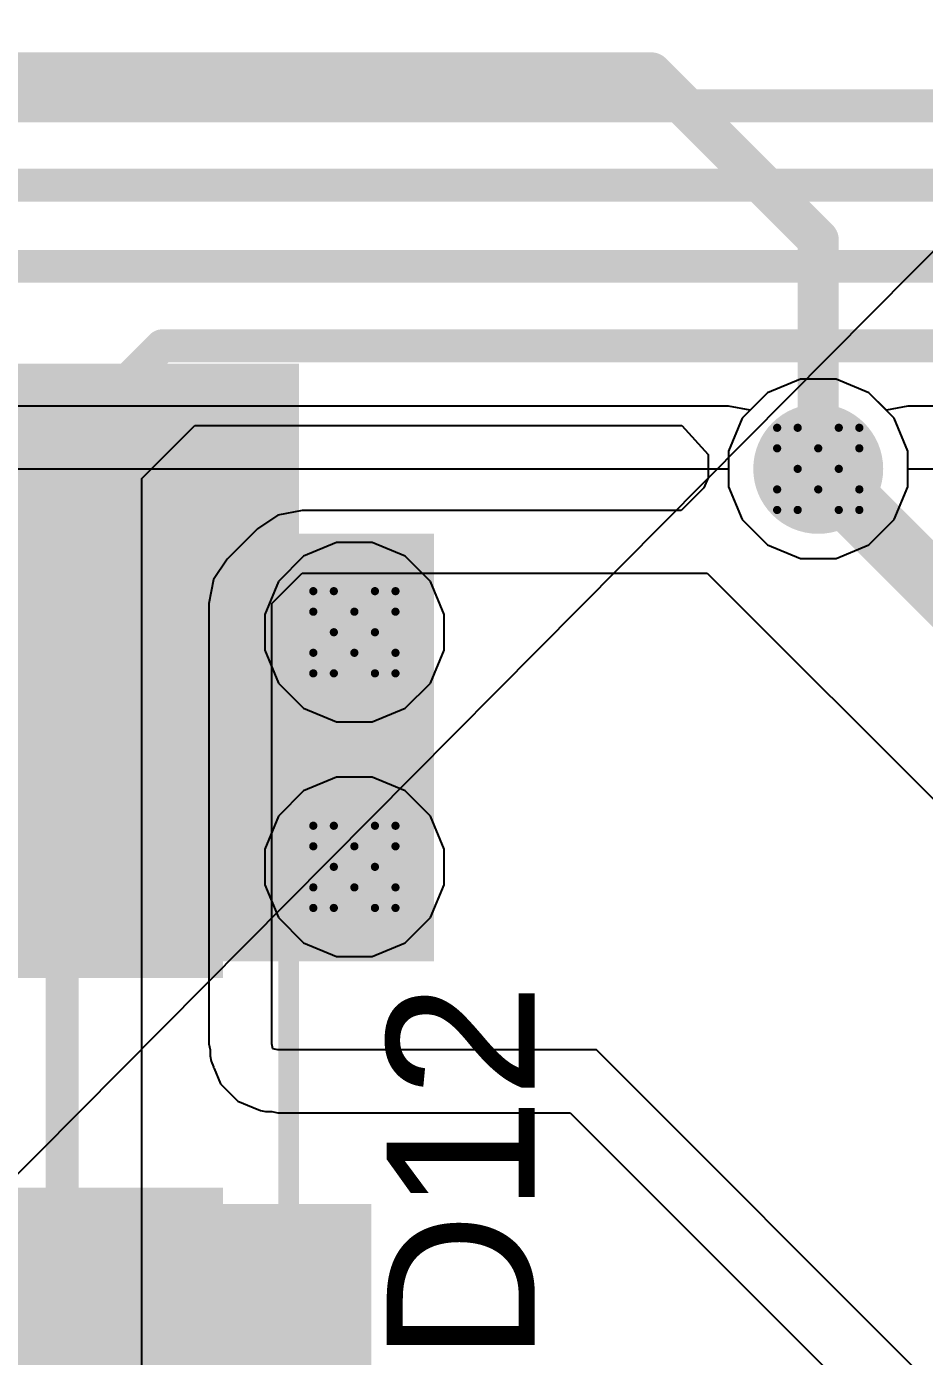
# Model space of a CAD drawing. Header units: inches. Extents: x 0 to 5379, y 0 to 5429.
# Drawn here: x 94.67 to 100.22, y 100.29 to 108.51 of the extents above; entities that cross this region are included whole.
import ezdxf

# ---------------------------------------------------------------- set-up
doc = ezdxf.new("R2010")
doc.units = ezdxf.units.IN
for name, color, linetype in [('Bottom Layer', 5, 'Continuous'), ('Bottom Solder', 6, 'Continuous'), ('Drill Drawing', 1, 'Continuous'), ('GND01', 16, 'Continuous'), ('GND02', 76, 'Continuous'), ('PWR', 156, 'Continuous'), ('SIG 01', 90, 'Continuous'), ('Top Layer', 1, 'Continuous'), ('Top Overlay', 2, 'Continuous'), ('Top Paste', 8, 'Continuous'), ('Top Solder', 216, 'Continuous'), ('Via Holes', 16, 'Continuous')]:
    doc.layers.add(name, color=color, linetype=linetype)
doc.styles.add('Arial', font='', dxfattribs={"height": 0.2})
doc.styles.get('Arial').set_extended_font_data('Arial')

# ---------------------------------------------------------------- blocks, each defined once
blk = doc.blocks.new('SMA_919')
at = {"layer": 'Top Layer'}
for points in [[(-3.25, 0.85), (-0.75, 0.85), (-0.75, -0.85), (-3.25, -0.85)], [(0.75, 0.85), (3.25, 0.85), (3.25, -0.85), (0.75, -0.85)]]:
    blk.add_hatch(color=1, dxfattribs=at).paths.add_polyline_path(points)
at = {"layer": 'Top Overlay'}
for points in [[(-4.445, -1.4216), (-3.278, -1.4216), (-3.278, 1.4219), (-4.445, 1.4219)], [(-3.3, 0.924), (-2.596, 0.924), (-2.596, 1.4218), (-3.3, 1.4218)], [(-3.3, -1.4219), (-2.596, -1.4219), (-2.596, -0.9241), (-3.3, -0.9241)]]:
    blk.add_hatch(color=2, dxfattribs=at).paths.add_polyline_path(points)
at = {"layer": 'Top Paste'}
for points in [[(-3.25, 0.85), (-0.75, 0.85), (-0.75, -0.85), (-3.25, -0.85)], [(0.75, 0.85), (3.25, 0.85), (3.25, -0.85), (0.75, -0.85)]]:
    blk.add_hatch(color=8, dxfattribs=at).paths.add_polyline_path(points)
at = {"layer": 'Top Solder'}
for points in [[(-3.3516, 0.9516), (-0.6484, 0.9516), (-0.6484, -0.9516), (-3.3516, -0.9516)], [(0.6484, 0.9516), (3.3516, 0.9516), (3.3516, -0.9516), (0.6484, -0.9516)]]:
    blk.add_hatch(color=216, dxfattribs=at).paths.add_polyline_path(points)
at = {"layer": 'Top Overlay'}
for points in [[(2.0612, 1.3577, 0.127, 0.127, 0), (-2.6581, 1.3577, 0.127, 0.127, 0)], [(2.0612, 1.0122, 0.127, 0.127, 0), (2.0612, 1.3577, 0.127, 0.127, 0)], [(2.0612, -1.3577, 0.127, 0.127, 0), (2.0612, -1.0122, 0.127, 0.127, 0)], [(2.0612, -1.3577, 0.127, 0.127, 0), (-2.6581, -1.3577, 0.127, 0.127, 0)]]:
    blk.add_lwpolyline(points, format="xyseb", dxfattribs=at)
for points in [[(-2.6899, 1.3577, 0.0635, 0.0635, 1), (-2.6264, 1.3577, 0.0635, 0.0635, 1)], [(2.0295, 1.3577, 0.0635, 0.0635, 1), (2.093, 1.3577, 0.0635, 0.0635, 1)], [(2.0295, 1.3577, 0.0635, 0.0635, 1), (2.093, 1.3577, 0.0635, 0.0635, 1)], [(2.0295, 1.0122, 0.0635, 0.0635, 1), (2.093, 1.0122, 0.0635, 0.0635, 1)], [(2.0295, -1.0122, 0.0635, 0.0635, 1), (2.093, -1.0122, 0.0635, 0.0635, 1)], [(-2.6899, -1.3577, 0.0635, 0.0635, 1), (-2.6264, -1.3577, 0.0635, 0.0635, 1)], [(2.0295, -1.3577, 0.0635, 0.0635, 1), (2.093, -1.3577, 0.0635, 0.0635, 1)], [(2.0295, -1.3577, 0.0635, 0.0635, 1), (2.093, -1.3577, 0.0635, 0.0635, 1)]]:
    blk.add_lwpolyline(points, format="xyseb", close=True, dxfattribs=at)

msp = doc.modelspace()

# ---------------------------------------------------------------- hatches: boundary and pattern name
at = {"layer": 'Bottom Layer'}
h = msp.add_hatch(color=5, dxfattribs=at)
edge = h.paths.add_edge_path()
edge.add_arc((99.568, 105.7757), 0.3, 0, 360)
h = msp.add_hatch(color=5, dxfattribs=at)
edge = h.paths.add_edge_path()
edge.add_arc((96.7008, 104.7657), 0.3, 0, 360)
h = msp.add_hatch(color=5, dxfattribs=at)
edge = h.paths.add_edge_path()
edge.add_arc((96.7008, 103.3156), 0.3, 0, 360)
at = {"layer": 'Bottom Solder'}
h = msp.add_hatch(color=6, dxfattribs=at)
edge = h.paths.add_edge_path()
edge.add_arc((99.568, 105.7757), 0.4016, 0, 360)
h = msp.add_hatch(color=6, dxfattribs=at)
edge = h.paths.add_edge_path()
edge.add_arc((96.7008, 104.7657), 0.4016, 0, 360)
h = msp.add_hatch(color=6, dxfattribs=at)
edge = h.paths.add_edge_path()
edge.add_arc((96.7008, 103.3156), 0.4016, 0, 360)
at = {"layer": 'GND01'}
h = msp.add_hatch(color=16, dxfattribs=at)
edge = h.paths.add_edge_path()
edge.add_arc((99.568, 105.7757), 0.3, 0, 360)
h = msp.add_hatch(color=16, dxfattribs=at)
edge = h.paths.add_edge_path()
edge.add_arc((96.7008, 104.7657), 0.3, 0, 360)
h = msp.add_hatch(color=16, dxfattribs=at)
edge = h.paths.add_edge_path()
edge.add_arc((96.7008, 103.3156), 0.3, 0, 360)
at = {"layer": 'GND02'}
h = msp.add_hatch(color=76, dxfattribs=at)
edge = h.paths.add_edge_path()
edge.add_arc((99.568, 105.7757), 0.3, 0, 360)
h = msp.add_hatch(color=76, dxfattribs=at)
edge = h.paths.add_edge_path()
edge.add_arc((96.7008, 104.7657), 0.3, 0, 360)
h = msp.add_hatch(color=76, dxfattribs=at)
edge = h.paths.add_edge_path()
edge.add_arc((96.7008, 103.3156), 0.3, 0, 360)
at = {"layer": 'PWR'}
h = msp.add_hatch(color=156, dxfattribs=at)
edge = h.paths.add_edge_path()
edge.add_arc((99.568, 105.7757), 0.3, 0, 360)
h = msp.add_hatch(color=156, dxfattribs=at)
edge = h.paths.add_edge_path()
edge.add_arc((96.7008, 104.7657), 0.3, 0, 360)
h = msp.add_hatch(color=156, dxfattribs=at)
edge = h.paths.add_edge_path()
edge.add_arc((96.7008, 103.3156), 0.3, 0, 360)
at = {"layer": 'SIG 01'}
h = msp.add_hatch(color=90, dxfattribs=at)
edge = h.paths.add_edge_path()
edge.add_arc((99.568, 105.7757), 0.3, 0, 360)
h = msp.add_hatch(color=90, dxfattribs=at)
edge = h.paths.add_edge_path()
edge.add_arc((96.7008, 104.7657), 0.3, 0, 360)
h = msp.add_hatch(color=90, dxfattribs=at)
edge = h.paths.add_edge_path()
edge.add_arc((96.7008, 103.3156), 0.3, 0, 360)
at = {"layer": 'Top Layer'}
h = msp.add_hatch(color=1, dxfattribs=at)
edge = h.paths.add_edge_path()
edge.add_arc((99.568, 105.7757), 0.3, 0, 360)
for points in [[(87.8331, 102.731), (97.1934, 102.731), (97.1934, 105.3757), (87.8331, 105.3757)], [(96.8057, 101.231), (94.0868, 101.231), (94.0868, 97.3775), (96.8057, 97.3775)]]:
    msp.add_hatch(color=1, dxfattribs=at).paths.add_polyline_path(points)
h = msp.add_hatch(color=1, dxfattribs=at)
edge = h.paths.add_edge_path()
edge.add_arc((96.7008, 104.7657), 0.3, 0, 360)
h = msp.add_hatch(color=1, dxfattribs=at)
edge = h.paths.add_edge_path()
edge.add_arc((96.7008, 103.3156), 0.3, 0, 360)
at = {"layer": 'Top Solder'}
h = msp.add_hatch(color=216, dxfattribs=at)
edge = h.paths.add_edge_path()
edge.add_arc((99.568, 105.7757), 0.4016, 0, 360)
h = msp.add_hatch(color=216, dxfattribs=at)
edge = h.paths.add_edge_path()
edge.add_arc((96.7008, 104.7657), 0.4016, 0, 360)
h = msp.add_hatch(color=216, dxfattribs=at)
edge = h.paths.add_edge_path()
edge.add_arc((96.7008, 103.3156), 0.4016, 0, 360)
at = {"layer": 'Via Holes'}
h = msp.add_hatch(color=7, dxfattribs=at)
edge = h.paths.add_edge_path()
edge.add_arc((99.568, 105.7757), 0.15, 0, 360)
h = msp.add_hatch(color=7, dxfattribs=at)
edge = h.paths.add_edge_path()
edge.add_arc((96.7008, 104.7657), 0.15, 0, 360)
h = msp.add_hatch(color=7, dxfattribs=at)
edge = h.paths.add_edge_path()
edge.add_arc((96.7008, 103.3156), 0.15, 0, 360)

# ---------------------------------------------------------------- linework, layer by layer
at = {"layer": 'Bottom Layer'}
for p, q in [((99.4578, 106.3297), (99.2542, 106.2453)), ((99.6782, 106.3297), (99.4578, 106.3297)), ((99.8818, 106.2453), (99.6782, 106.3297)), ((99.2542, 106.2453), (99.0983, 106.0895)), ((100.0377, 106.0895), (99.8818, 106.2453)), ((99.0983, 106.0895), (99.014, 105.8859)), ((100.122, 105.8859), (100.0377, 106.0895)), ((99.014, 105.8859), (99.014, 105.6655)), ((100.122, 105.6655), (100.122, 105.8859)), ((99.014, 105.6655), (99.0983, 105.4618)), ((100.0377, 105.4618), (100.122, 105.6655)), ((99.0983, 105.4618), (99.2542, 105.306)), ((99.8818, 105.306), (100.0377, 105.4618)), ((96.5906, 105.3197), (96.387, 105.2354)), ((96.811, 105.3197), (96.5906, 105.3197)), ((97.0146, 105.2354), (96.811, 105.3197)), ((99.2542, 105.306), (99.4578, 105.2217)), ((99.6782, 105.2217), (99.8818, 105.306)), ((96.387, 105.2354), (96.2312, 105.0795)), ((97.1705, 105.0795), (97.0146, 105.2354)), ((99.4578, 105.2217), (99.6782, 105.2217)), ((96.2312, 105.0795), (96.1468, 104.8759)), ((97.2548, 104.8759), (97.1705, 105.0795)), ((96.1468, 104.8759), (96.1468, 104.6555)), ((97.2548, 104.6555), (97.2548, 104.8759)), ((96.1468, 104.6555), (96.2312, 104.4519)), ((97.1705, 104.4519), (97.2548, 104.6555)), ((96.2312, 104.4519), (96.387, 104.2961)), ((97.0146, 104.2961), (97.1705, 104.4519)), ((96.387, 104.2961), (96.5906, 104.2117)), ((96.811, 104.2117), (97.0146, 104.2961)), ((96.5906, 104.2117), (96.811, 104.2117)), ((96.5906, 103.8696), (96.387, 103.7853)), ((96.811, 103.8696), (96.5906, 103.8696)), ((97.0146, 103.7853), (96.811, 103.8696)), ((96.387, 103.7853), (96.2312, 103.6294)), ((97.1705, 103.6294), (97.0146, 103.7853)), ((96.2312, 103.6294), (96.1468, 103.4258)), ((97.2548, 103.4258), (97.1705, 103.6294)), ((96.1468, 103.4258), (96.1468, 103.2054)), ((97.2548, 103.2054), (97.2548, 103.4258)), ((96.1468, 103.2054), (96.2312, 103.0018)), ((97.1705, 103.0018), (97.2548, 103.2054)), ((96.2312, 103.0018), (96.387, 102.846)), ((97.0146, 102.846), (97.1705, 103.0018)), ((96.387, 102.846), (96.5906, 102.7616)), ((96.811, 102.7616), (97.0146, 102.846)), ((96.5906, 102.7616), (96.811, 102.7616))]:
    msp.add_line(p, q, dxfattribs=at)
at = {"layer": 'Bottom Solder'}
msp.add_line((6.2448, 12.3193), (5379.2085, 5429.2085), dxfattribs=at)
at = {"layer": 'Drill Drawing'}
for points in [[(99.314, 105.9027, 0.0508, 0.0508, 0), (99.314, 106.0297, 0.0508, 0.0508, 0)], [(99.314, 106.0297, 0.0508, 0.0508, 0), (99.441, 106.0297, 0.0508, 0.0508, 0)], [(99.441, 106.0297, 0.0508, 0.0508, 0), (99.568, 105.9027, 0.0508, 0.0508, 0)], [(99.568, 105.9027, 0.0508, 0.0508, 0), (99.695, 106.0297, 0.0508, 0.0508, 0)], [(99.695, 106.0297, 0.0508, 0.0508, 0), (99.822, 106.0297, 0.0508, 0.0508, 0)], [(99.822, 105.9027, 0.0508, 0.0508, 0), (99.822, 106.0297, 0.0508, 0.0508, 0)], [(99.314, 105.9027, 0.0508, 0.0508, 0), (99.441, 105.7757, 0.0508, 0.0508, 0)], [(99.695, 105.7757, 0.0508, 0.0508, 0), (99.822, 105.9027, 0.0508, 0.0508, 0)], [(99.314, 105.6487, 0.0508, 0.0508, 0), (99.441, 105.7757, 0.0508, 0.0508, 0)], [(99.695, 105.7757, 0.0508, 0.0508, 0), (99.822, 105.6487, 0.0508, 0.0508, 0)], [(99.314, 105.5217, 0.0508, 0.0508, 0), (99.314, 105.6487, 0.0508, 0.0508, 0)], [(99.441, 105.5217, 0.0508, 0.0508, 0), (99.568, 105.6487, 0.0508, 0.0508, 0)], [(99.568, 105.6487, 0.0508, 0.0508, 0), (99.695, 105.5217, 0.0508, 0.0508, 0)], [(99.822, 105.5217, 0.0508, 0.0508, 0), (99.822, 105.6487, 0.0508, 0.0508, 0)], [(99.314, 105.5217, 0.0508, 0.0508, 0), (99.441, 105.5217, 0.0508, 0.0508, 0)], [(99.695, 105.5217, 0.0508, 0.0508, 0), (99.822, 105.5217, 0.0508, 0.0508, 0)], [(96.4468, 104.8927, 0.0508, 0.0508, 0), (96.4468, 105.0197, 0.0508, 0.0508, 0)], [(96.4468, 105.0197, 0.0508, 0.0508, 0), (96.5738, 105.0197, 0.0508, 0.0508, 0)], [(96.5738, 105.0197, 0.0508, 0.0508, 0), (96.7008, 104.8927, 0.0508, 0.0508, 0)], [(96.7008, 104.8927, 0.0508, 0.0508, 0), (96.8278, 105.0197, 0.0508, 0.0508, 0)], [(96.8278, 105.0197, 0.0508, 0.0508, 0), (96.9548, 105.0197, 0.0508, 0.0508, 0)], [(96.9548, 104.8927, 0.0508, 0.0508, 0), (96.9548, 105.0197, 0.0508, 0.0508, 0)], [(96.4468, 104.8927, 0.0508, 0.0508, 0), (96.5738, 104.7657, 0.0508, 0.0508, 0)], [(96.8278, 104.7657, 0.0508, 0.0508, 0), (96.9548, 104.8927, 0.0508, 0.0508, 0)], [(96.4468, 104.6387, 0.0508, 0.0508, 0), (96.5738, 104.7657, 0.0508, 0.0508, 0)], [(96.8278, 104.7657, 0.0508, 0.0508, 0), (96.9548, 104.6387, 0.0508, 0.0508, 0)], [(96.4468, 104.5117, 0.0508, 0.0508, 0), (96.4468, 104.6387, 0.0508, 0.0508, 0)], [(96.5738, 104.5117, 0.0508, 0.0508, 0), (96.7008, 104.6387, 0.0508, 0.0508, 0)], [(96.7008, 104.6387, 0.0508, 0.0508, 0), (96.8278, 104.5117, 0.0508, 0.0508, 0)], [(96.9548, 104.5117, 0.0508, 0.0508, 0), (96.9548, 104.6387, 0.0508, 0.0508, 0)], [(96.4468, 104.5117, 0.0508, 0.0508, 0), (96.5738, 104.5117, 0.0508, 0.0508, 0)], [(96.8278, 104.5117, 0.0508, 0.0508, 0), (96.9548, 104.5117, 0.0508, 0.0508, 0)], [(96.4468, 103.4426, 0.0508, 0.0508, 0), (96.4468, 103.5696, 0.0508, 0.0508, 0)], [(96.4468, 103.5696, 0.0508, 0.0508, 0), (96.5738, 103.5696, 0.0508, 0.0508, 0)], [(96.5738, 103.5696, 0.0508, 0.0508, 0), (96.7008, 103.4426, 0.0508, 0.0508, 0)], [(96.7008, 103.4426, 0.0508, 0.0508, 0), (96.8278, 103.5696, 0.0508, 0.0508, 0)], [(96.8278, 103.5696, 0.0508, 0.0508, 0), (96.9548, 103.5696, 0.0508, 0.0508, 0)], [(96.9548, 103.4426, 0.0508, 0.0508, 0), (96.9548, 103.5696, 0.0508, 0.0508, 0)], [(96.4468, 103.4426, 0.0508, 0.0508, 0), (96.5738, 103.3156, 0.0508, 0.0508, 0)], [(96.8278, 103.3156, 0.0508, 0.0508, 0), (96.9548, 103.4426, 0.0508, 0.0508, 0)], [(96.4468, 103.1886, 0.0508, 0.0508, 0), (96.5738, 103.3156, 0.0508, 0.0508, 0)], [(96.8278, 103.3156, 0.0508, 0.0508, 0), (96.9548, 103.1886, 0.0508, 0.0508, 0)], [(96.4468, 103.0616, 0.0508, 0.0508, 0), (96.4468, 103.1886, 0.0508, 0.0508, 0)], [(96.5738, 103.0616, 0.0508, 0.0508, 0), (96.7008, 103.1886, 0.0508, 0.0508, 0)], [(96.7008, 103.1886, 0.0508, 0.0508, 0), (96.8278, 103.0616, 0.0508, 0.0508, 0)], [(96.9548, 103.0616, 0.0508, 0.0508, 0), (96.9548, 103.1886, 0.0508, 0.0508, 0)], [(96.4468, 103.0616, 0.0508, 0.0508, 0), (96.5738, 103.0616, 0.0508, 0.0508, 0)], [(96.8278, 103.0616, 0.0508, 0.0508, 0), (96.9548, 103.0616, 0.0508, 0.0508, 0)]]:
    msp.add_lwpolyline(points, format="xyseb", dxfattribs=at)
for points in [[(99.3013, 106.0297, 0.0254, 0.0254, 1), (99.3267, 106.0297, 0.0254, 0.0254, 1)], [(99.3013, 106.0297, 0.0254, 0.0254, 1), (99.3267, 106.0297, 0.0254, 0.0254, 1)], [(99.4283, 106.0297, 0.0254, 0.0254, 1), (99.4537, 106.0297, 0.0254, 0.0254, 1)], [(99.4283, 106.0297, 0.0254, 0.0254, 1), (99.4537, 106.0297, 0.0254, 0.0254, 1)], [(99.6823, 106.0297, 0.0254, 0.0254, 1), (99.7077, 106.0297, 0.0254, 0.0254, 1)], [(99.6823, 106.0297, 0.0254, 0.0254, 1), (99.7077, 106.0297, 0.0254, 0.0254, 1)], [(99.8093, 106.0297, 0.0254, 0.0254, 1), (99.8347, 106.0297, 0.0254, 0.0254, 1)], [(99.8093, 106.0297, 0.0254, 0.0254, 1), (99.8347, 106.0297, 0.0254, 0.0254, 1)], [(99.3013, 105.9027, 0.0254, 0.0254, 1), (99.3267, 105.9027, 0.0254, 0.0254, 1)], [(99.3013, 105.9027, 0.0254, 0.0254, 1), (99.3267, 105.9027, 0.0254, 0.0254, 1)], [(99.5553, 105.9027, 0.0254, 0.0254, 1), (99.5807, 105.9027, 0.0254, 0.0254, 1)], [(99.5553, 105.9027, 0.0254, 0.0254, 1), (99.5807, 105.9027, 0.0254, 0.0254, 1)], [(99.8093, 105.9027, 0.0254, 0.0254, 1), (99.8347, 105.9027, 0.0254, 0.0254, 1)], [(99.8093, 105.9027, 0.0254, 0.0254, 1), (99.8347, 105.9027, 0.0254, 0.0254, 1)], [(99.4283, 105.7757, 0.0254, 0.0254, 1), (99.4537, 105.7757, 0.0254, 0.0254, 1)], [(99.4283, 105.7757, 0.0254, 0.0254, 1), (99.4537, 105.7757, 0.0254, 0.0254, 1)], [(99.6823, 105.7757, 0.0254, 0.0254, 1), (99.7077, 105.7757, 0.0254, 0.0254, 1)], [(99.6823, 105.7757, 0.0254, 0.0254, 1), (99.7077, 105.7757, 0.0254, 0.0254, 1)], [(99.3013, 105.6487, 0.0254, 0.0254, 1), (99.3267, 105.6487, 0.0254, 0.0254, 1)], [(99.3013, 105.6487, 0.0254, 0.0254, 1), (99.3267, 105.6487, 0.0254, 0.0254, 1)], [(99.5553, 105.6487, 0.0254, 0.0254, 1), (99.5807, 105.6487, 0.0254, 0.0254, 1)], [(99.5553, 105.6487, 0.0254, 0.0254, 1), (99.5807, 105.6487, 0.0254, 0.0254, 1)], [(99.8093, 105.6487, 0.0254, 0.0254, 1), (99.8347, 105.6487, 0.0254, 0.0254, 1)], [(99.8093, 105.6487, 0.0254, 0.0254, 1), (99.8347, 105.6487, 0.0254, 0.0254, 1)], [(99.3013, 105.5217, 0.0254, 0.0254, 1), (99.3267, 105.5217, 0.0254, 0.0254, 1)], [(99.3013, 105.5217, 0.0254, 0.0254, 1), (99.3267, 105.5217, 0.0254, 0.0254, 1)], [(99.4283, 105.5217, 0.0254, 0.0254, 1), (99.4537, 105.5217, 0.0254, 0.0254, 1)], [(99.4283, 105.5217, 0.0254, 0.0254, 1), (99.4537, 105.5217, 0.0254, 0.0254, 1)], [(99.6823, 105.5217, 0.0254, 0.0254, 1), (99.7077, 105.5217, 0.0254, 0.0254, 1)], [(99.6823, 105.5217, 0.0254, 0.0254, 1), (99.7077, 105.5217, 0.0254, 0.0254, 1)], [(99.8093, 105.5217, 0.0254, 0.0254, 1), (99.8347, 105.5217, 0.0254, 0.0254, 1)], [(99.8093, 105.5217, 0.0254, 0.0254, 1), (99.8347, 105.5217, 0.0254, 0.0254, 1)], [(96.4341, 105.0197, 0.0254, 0.0254, 1), (96.4595, 105.0197, 0.0254, 0.0254, 1)], [(96.4341, 105.0197, 0.0254, 0.0254, 1), (96.4595, 105.0197, 0.0254, 0.0254, 1)], [(96.5611, 105.0197, 0.0254, 0.0254, 1), (96.5865, 105.0197, 0.0254, 0.0254, 1)], [(96.5611, 105.0197, 0.0254, 0.0254, 1), (96.5865, 105.0197, 0.0254, 0.0254, 1)], [(96.8151, 105.0197, 0.0254, 0.0254, 1), (96.8405, 105.0197, 0.0254, 0.0254, 1)], [(96.8151, 105.0197, 0.0254, 0.0254, 1), (96.8405, 105.0197, 0.0254, 0.0254, 1)], [(96.9421, 105.0197, 0.0254, 0.0254, 1), (96.9675, 105.0197, 0.0254, 0.0254, 1)], [(96.9421, 105.0197, 0.0254, 0.0254, 1), (96.9675, 105.0197, 0.0254, 0.0254, 1)], [(96.4341, 104.8927, 0.0254, 0.0254, 1), (96.4595, 104.8927, 0.0254, 0.0254, 1)], [(96.4341, 104.8927, 0.0254, 0.0254, 1), (96.4595, 104.8927, 0.0254, 0.0254, 1)], [(96.6881, 104.8927, 0.0254, 0.0254, 1), (96.7135, 104.8927, 0.0254, 0.0254, 1)], [(96.6881, 104.8927, 0.0254, 0.0254, 1), (96.7135, 104.8927, 0.0254, 0.0254, 1)], [(96.9421, 104.8927, 0.0254, 0.0254, 1), (96.9675, 104.8927, 0.0254, 0.0254, 1)], [(96.9421, 104.8927, 0.0254, 0.0254, 1), (96.9675, 104.8927, 0.0254, 0.0254, 1)], [(96.5611, 104.7657, 0.0254, 0.0254, 1), (96.5865, 104.7657, 0.0254, 0.0254, 1)], [(96.5611, 104.7657, 0.0254, 0.0254, 1), (96.5865, 104.7657, 0.0254, 0.0254, 1)], [(96.8151, 104.7657, 0.0254, 0.0254, 1), (96.8405, 104.7657, 0.0254, 0.0254, 1)], [(96.8151, 104.7657, 0.0254, 0.0254, 1), (96.8405, 104.7657, 0.0254, 0.0254, 1)], [(96.4341, 104.6387, 0.0254, 0.0254, 1), (96.4595, 104.6387, 0.0254, 0.0254, 1)], [(96.4341, 104.6387, 0.0254, 0.0254, 1), (96.4595, 104.6387, 0.0254, 0.0254, 1)], [(96.6881, 104.6387, 0.0254, 0.0254, 1), (96.7135, 104.6387, 0.0254, 0.0254, 1)], [(96.6881, 104.6387, 0.0254, 0.0254, 1), (96.7135, 104.6387, 0.0254, 0.0254, 1)], [(96.9421, 104.6387, 0.0254, 0.0254, 1), (96.9675, 104.6387, 0.0254, 0.0254, 1)], [(96.9421, 104.6387, 0.0254, 0.0254, 1), (96.9675, 104.6387, 0.0254, 0.0254, 1)], [(96.4341, 104.5117, 0.0254, 0.0254, 1), (96.4595, 104.5117, 0.0254, 0.0254, 1)], [(96.4341, 104.5117, 0.0254, 0.0254, 1), (96.4595, 104.5117, 0.0254, 0.0254, 1)], [(96.5611, 104.5117, 0.0254, 0.0254, 1), (96.5865, 104.5117, 0.0254, 0.0254, 1)], [(96.5611, 104.5117, 0.0254, 0.0254, 1), (96.5865, 104.5117, 0.0254, 0.0254, 1)], [(96.8151, 104.5117, 0.0254, 0.0254, 1), (96.8405, 104.5117, 0.0254, 0.0254, 1)], [(96.8151, 104.5117, 0.0254, 0.0254, 1), (96.8405, 104.5117, 0.0254, 0.0254, 1)], [(96.9421, 104.5117, 0.0254, 0.0254, 1), (96.9675, 104.5117, 0.0254, 0.0254, 1)], [(96.9421, 104.5117, 0.0254, 0.0254, 1), (96.9675, 104.5117, 0.0254, 0.0254, 1)], [(96.4341, 103.5696, 0.0254, 0.0254, 1), (96.4595, 103.5696, 0.0254, 0.0254, 1)], [(96.4341, 103.5696, 0.0254, 0.0254, 1), (96.4595, 103.5696, 0.0254, 0.0254, 1)], [(96.5611, 103.5696, 0.0254, 0.0254, 1), (96.5865, 103.5696, 0.0254, 0.0254, 1)], [(96.5611, 103.5696, 0.0254, 0.0254, 1), (96.5865, 103.5696, 0.0254, 0.0254, 1)], [(96.8151, 103.5696, 0.0254, 0.0254, 1), (96.8405, 103.5696, 0.0254, 0.0254, 1)], [(96.8151, 103.5696, 0.0254, 0.0254, 1), (96.8405, 103.5696, 0.0254, 0.0254, 1)], [(96.9421, 103.5696, 0.0254, 0.0254, 1), (96.9675, 103.5696, 0.0254, 0.0254, 1)], [(96.9421, 103.5696, 0.0254, 0.0254, 1), (96.9675, 103.5696, 0.0254, 0.0254, 1)], [(96.4341, 103.4426, 0.0254, 0.0254, 1), (96.4595, 103.4426, 0.0254, 0.0254, 1)], [(96.4341, 103.4426, 0.0254, 0.0254, 1), (96.4595, 103.4426, 0.0254, 0.0254, 1)], [(96.6881, 103.4426, 0.0254, 0.0254, 1), (96.7135, 103.4426, 0.0254, 0.0254, 1)], [(96.6881, 103.4426, 0.0254, 0.0254, 1), (96.7135, 103.4426, 0.0254, 0.0254, 1)], [(96.9421, 103.4426, 0.0254, 0.0254, 1), (96.9675, 103.4426, 0.0254, 0.0254, 1)], [(96.9421, 103.4426, 0.0254, 0.0254, 1), (96.9675, 103.4426, 0.0254, 0.0254, 1)], [(96.5611, 103.3156, 0.0254, 0.0254, 1), (96.5865, 103.3156, 0.0254, 0.0254, 1)], [(96.5611, 103.3156, 0.0254, 0.0254, 1), (96.5865, 103.3156, 0.0254, 0.0254, 1)], [(96.8151, 103.3156, 0.0254, 0.0254, 1), (96.8405, 103.3156, 0.0254, 0.0254, 1)], [(96.8151, 103.3156, 0.0254, 0.0254, 1), (96.8405, 103.3156, 0.0254, 0.0254, 1)], [(96.4341, 103.1886, 0.0254, 0.0254, 1), (96.4595, 103.1886, 0.0254, 0.0254, 1)], [(96.4341, 103.1886, 0.0254, 0.0254, 1), (96.4595, 103.1886, 0.0254, 0.0254, 1)], [(96.6881, 103.1886, 0.0254, 0.0254, 1), (96.7135, 103.1886, 0.0254, 0.0254, 1)], [(96.6881, 103.1886, 0.0254, 0.0254, 1), (96.7135, 103.1886, 0.0254, 0.0254, 1)], [(96.9421, 103.1886, 0.0254, 0.0254, 1), (96.9675, 103.1886, 0.0254, 0.0254, 1)], [(96.9421, 103.1886, 0.0254, 0.0254, 1), (96.9675, 103.1886, 0.0254, 0.0254, 1)], [(96.4341, 103.0616, 0.0254, 0.0254, 1), (96.4595, 103.0616, 0.0254, 0.0254, 1)], [(96.4341, 103.0616, 0.0254, 0.0254, 1), (96.4595, 103.0616, 0.0254, 0.0254, 1)], [(96.5611, 103.0616, 0.0254, 0.0254, 1), (96.5865, 103.0616, 0.0254, 0.0254, 1)], [(96.5611, 103.0616, 0.0254, 0.0254, 1), (96.5865, 103.0616, 0.0254, 0.0254, 1)], [(96.8151, 103.0616, 0.0254, 0.0254, 1), (96.8405, 103.0616, 0.0254, 0.0254, 1)], [(96.8151, 103.0616, 0.0254, 0.0254, 1), (96.8405, 103.0616, 0.0254, 0.0254, 1)], [(96.9421, 103.0616, 0.0254, 0.0254, 1), (96.9675, 103.0616, 0.0254, 0.0254, 1)], [(96.9421, 103.0616, 0.0254, 0.0254, 1), (96.9675, 103.0616, 0.0254, 0.0254, 1)]]:
    msp.add_lwpolyline(points, format="xyseb", close=True, dxfattribs=at)
at = {"layer": 'GND01'}
for p, q in [((99.4578, 106.3297), (99.2542, 106.2453)), ((99.6782, 106.3297), (99.4578, 106.3297)), ((99.8818, 106.2453), (99.6782, 106.3297)), ((99.2542, 106.2453), (99.0983, 106.0895)), ((100.0377, 106.0895), (99.8818, 106.2453)), ((99.0983, 106.0895), (99.014, 105.8859)), ((100.122, 105.8859), (100.0377, 106.0895)), ((99.014, 105.8859), (99.014, 105.6655)), ((100.122, 105.6655), (100.122, 105.8859)), ((99.014, 105.6655), (99.0983, 105.4618)), ((100.0377, 105.4618), (100.122, 105.6655)), ((99.0983, 105.4618), (99.2542, 105.306)), ((99.8818, 105.306), (100.0377, 105.4618)), ((96.5906, 105.3197), (96.387, 105.2354)), ((96.811, 105.3197), (96.5906, 105.3197)), ((97.0146, 105.2354), (96.811, 105.3197)), ((99.2542, 105.306), (99.4578, 105.2217)), ((99.6782, 105.2217), (99.8818, 105.306)), ((96.387, 105.2354), (96.2312, 105.0795)), ((97.1705, 105.0795), (97.0146, 105.2354)), ((99.4578, 105.2217), (99.6782, 105.2217)), ((96.2312, 105.0795), (96.1468, 104.8759)), ((97.2548, 104.8759), (97.1705, 105.0795)), ((96.1468, 104.8759), (96.1468, 104.6555)), ((97.2548, 104.6555), (97.2548, 104.8759)), ((96.1468, 104.6555), (96.2312, 104.4519)), ((97.1705, 104.4519), (97.2548, 104.6555)), ((96.2312, 104.4519), (96.387, 104.2961)), ((97.0146, 104.2961), (97.1705, 104.4519)), ((96.387, 104.2961), (96.5906, 104.2117)), ((96.811, 104.2117), (97.0146, 104.2961)), ((96.5906, 104.2117), (96.811, 104.2117)), ((96.5906, 103.8696), (96.387, 103.7853)), ((96.811, 103.8696), (96.5906, 103.8696)), ((97.0146, 103.7853), (96.811, 103.8696)), ((96.387, 103.7853), (96.2312, 103.6294)), ((97.1705, 103.6294), (97.0146, 103.7853)), ((96.2312, 103.6294), (96.1468, 103.4258)), ((97.2548, 103.4258), (97.1705, 103.6294)), ((96.1468, 103.4258), (96.1468, 103.2054)), ((97.2548, 103.2054), (97.2548, 103.4258)), ((96.1468, 103.2054), (96.2312, 103.0018)), ((97.1705, 103.0018), (97.2548, 103.2054)), ((96.2312, 103.0018), (96.387, 102.846)), ((97.0146, 102.846), (97.1705, 103.0018)), ((96.387, 102.846), (96.5906, 102.7616)), ((96.811, 102.7616), (97.0146, 102.846)), ((96.5906, 102.7616), (96.811, 102.7616))]:
    msp.add_line(p, q, dxfattribs=at)
at = {"layer": 'GND02'}
for p, q in [((99.4578, 106.3297), (99.2542, 106.2453)), ((99.6782, 106.3297), (99.4578, 106.3297)), ((99.8818, 106.2453), (99.6782, 106.3297)), ((99.2542, 106.2453), (99.0983, 106.0895)), ((100.0377, 106.0895), (99.8818, 106.2453)), ((99.0983, 106.0895), (99.014, 105.8859)), ((100.122, 105.8859), (100.0377, 106.0895)), ((99.014, 105.8859), (99.014, 105.6655)), ((100.122, 105.6655), (100.122, 105.8859)), ((99.014, 105.6655), (99.0983, 105.4618)), ((100.0377, 105.4618), (100.122, 105.6655)), ((99.0983, 105.4618), (99.2542, 105.306)), ((99.8818, 105.306), (100.0377, 105.4618)), ((96.5906, 105.3197), (96.387, 105.2354)), ((96.811, 105.3197), (96.5906, 105.3197)), ((97.0146, 105.2354), (96.811, 105.3197)), ((99.2542, 105.306), (99.4578, 105.2217)), ((99.6782, 105.2217), (99.8818, 105.306)), ((96.387, 105.2354), (96.2312, 105.0795)), ((97.1705, 105.0795), (97.0146, 105.2354)), ((99.4578, 105.2217), (99.6782, 105.2217)), ((96.2312, 105.0795), (96.1468, 104.8759)), ((97.2548, 104.8759), (97.1705, 105.0795)), ((96.1468, 104.8759), (96.1468, 104.6555)), ((97.2548, 104.6555), (97.2548, 104.8759)), ((96.1468, 104.6555), (96.2312, 104.4519)), ((97.1705, 104.4519), (97.2548, 104.6555)), ((96.2312, 104.4519), (96.387, 104.2961)), ((97.0146, 104.2961), (97.1705, 104.4519)), ((96.387, 104.2961), (96.5906, 104.2117)), ((96.811, 104.2117), (97.0146, 104.2961)), ((96.5906, 104.2117), (96.811, 104.2117)), ((96.5906, 103.8696), (96.387, 103.7853)), ((96.811, 103.8696), (96.5906, 103.8696)), ((97.0146, 103.7853), (96.811, 103.8696)), ((96.387, 103.7853), (96.2312, 103.6294)), ((97.1705, 103.6294), (97.0146, 103.7853)), ((96.2312, 103.6294), (96.1468, 103.4258)), ((97.2548, 103.4258), (97.1705, 103.6294)), ((96.1468, 103.4258), (96.1468, 103.2054)), ((97.2548, 103.2054), (97.2548, 103.4258)), ((96.1468, 103.2054), (96.2312, 103.0018)), ((97.1705, 103.0018), (97.2548, 103.2054)), ((96.2312, 103.0018), (96.387, 102.846)), ((97.0146, 102.846), (97.1705, 103.0018)), ((96.387, 102.846), (96.5906, 102.7616)), ((96.811, 102.7616), (97.0146, 102.846)), ((96.5906, 102.7616), (96.811, 102.7616))]:
    msp.add_line(p, q, dxfattribs=at)
at = {"layer": 'PWR'}
for p, q in [((99.4578, 106.3297), (99.2542, 106.2453)), ((99.6782, 106.3297), (99.4578, 106.3297)), ((99.8818, 106.2453), (99.6782, 106.3297)), ((99.2542, 106.2453), (99.1466, 106.1377)), ((99.9894, 106.1377), (99.8818, 106.2453)), ((99.014, 106.1641), (93.552, 106.1641)), ((99.1466, 106.1377), (99.014, 106.1641)), ((100.122, 106.1641), (99.9894, 106.1377)), ((102.0727, 106.1641), (100.122, 106.1641)), ((93.552, 105.7757), (99.014, 105.7757)), ((99.014, 105.7757), (99.014, 105.6655)), ((100.122, 105.6655), (100.122, 105.7757)), ((100.122, 105.7757), (102.0727, 105.7757)), ((99.014, 105.6655), (99.0983, 105.4618)), ((100.0377, 105.4618), (100.122, 105.6655)), ((99.0983, 105.4618), (99.2542, 105.306)), ((99.8818, 105.306), (100.0377, 105.4618)), ((96.5906, 105.3197), (96.387, 105.2354)), ((96.811, 105.3197), (96.5906, 105.3197)), ((97.0146, 105.2354), (96.811, 105.3197)), ((99.2542, 105.306), (99.4578, 105.2217)), ((99.6782, 105.2217), (99.8818, 105.306)), ((96.387, 105.2354), (96.2312, 105.0795)), ((97.1705, 105.0795), (97.0146, 105.2354)), ((99.4578, 105.2217), (99.6782, 105.2217)), ((96.2312, 105.0795), (96.1468, 104.8759)), ((97.2548, 104.8759), (97.1705, 105.0795)), ((96.1468, 104.8759), (96.1468, 104.6555)), ((97.2548, 104.6555), (97.2548, 104.8759)), ((96.1468, 104.6555), (96.2312, 104.4519)), ((97.1705, 104.4519), (97.2548, 104.6555)), ((96.2312, 104.4519), (96.387, 104.2961)), ((97.0146, 104.2961), (97.1705, 104.4519)), ((96.387, 104.2961), (96.5906, 104.2117)), ((96.811, 104.2117), (97.0146, 104.2961)), ((96.5906, 104.2117), (96.811, 104.2117)), ((96.5906, 103.8696), (96.387, 103.7853)), ((96.811, 103.8696), (96.5906, 103.8696)), ((97.0146, 103.7853), (96.811, 103.8696)), ((96.387, 103.7853), (96.2312, 103.6294)), ((97.1705, 103.6294), (97.0146, 103.7853)), ((96.2312, 103.6294), (96.1468, 103.4258)), ((97.2548, 103.4258), (97.1705, 103.6294)), ((96.1468, 103.4258), (96.1468, 103.2054)), ((97.2548, 103.2054), (97.2548, 103.4258)), ((96.1468, 103.2054), (96.2312, 103.0018)), ((97.1705, 103.0018), (97.2548, 103.2054)), ((96.2312, 103.0018), (96.387, 102.846)), ((97.0146, 102.846), (97.1705, 103.0018)), ((96.387, 102.846), (96.5906, 102.7616)), ((96.811, 102.7616), (97.0146, 102.846)), ((96.5906, 102.7616), (96.811, 102.7616))]:
    msp.add_line(p, q, dxfattribs=at)
at = {"layer": 'SIG 01'}
for p, q in [((95.3865, 105.7158), (95.715, 106.0443)), ((95.715, 106.0443), (98.7246, 106.0443)), ((98.7246, 106.0443), (98.887, 105.8653)), ((98.887, 105.8653), (98.887, 105.7203)), ((95.3865, 98.1155), (95.3865, 105.7158)), ((98.887, 105.7203), (98.8604, 105.6592)), ((98.8604, 105.6592), (98.7214, 105.5191)), ((96.2285, 105.4895), (96.1025, 105.4053)), ((96.3772, 105.5191), (96.2285, 105.4895)), ((98.7214, 105.5191), (96.3772, 105.5191)), ((96.1025, 105.4053), (95.9151, 105.2179)), ((95.9151, 105.2179), (95.8309, 105.0919)), ((95.8309, 105.0919), (95.8013, 104.9432)), ((96.1898, 104.9432), (96.3772, 105.1306)), ((96.3772, 105.1306), (98.8822, 105.1306)), ((98.8822, 105.1306), (103.8098, 100.203)), ((95.8013, 104.9432), (95.8013, 102.2225)), ((96.1898, 102.2225), (96.1898, 104.9432)), ((95.8013, 102.2225), (95.8088, 102.1849)), ((95.8088, 102.1849), (95.8088, 102.1467)), ((96.1961, 102.1905), (96.1898, 102.2225)), ((96.2281, 102.1842), (96.1961, 102.1905)), ((98.1964, 102.1842), (96.2281, 102.1842)), ((101.4879, 98.8927), (98.1964, 102.1842)), ((95.8088, 102.1467), (95.8151, 102.1148)), ((95.8151, 102.1148), (95.8298, 102.0794)), ((95.8298, 102.0794), (95.8309, 102.0738)), ((95.8309, 102.0738), (95.8341, 102.069)), ((95.8341, 102.069), (95.8731, 101.9747)), ((95.8731, 101.9747), (95.8732, 101.9747)), ((95.8732, 101.9747), (95.9803, 101.8676)), ((95.9803, 101.8676), (95.9803, 101.8675)), ((95.9803, 101.8675), (96.0746, 101.8285)), ((96.0746, 101.8285), (96.0794, 101.8253)), ((96.0794, 101.8253), (96.085, 101.8242)), ((96.085, 101.8242), (96.1204, 101.8095)), ((96.1204, 101.8095), (96.1523, 101.8032)), ((96.1523, 101.8032), (96.1905, 101.8032)), ((96.1905, 101.8032), (96.2281, 101.7957)), ((96.2281, 101.7957), (98.0355, 101.7957)), ((98.0355, 101.7957), (101.2132, 98.618))]:
    msp.add_line(p, q, dxfattribs=at)
for points in [[(61.7226, 108.0202, 0.2032, 0.2032, 0), (143.1517, 108.0202, 0.2032, 0.2032, 0)], [(62.1643, 107.5287, 0.2032, 0.2032, 0), (142.8114, 107.5287, 0.2032, 0.2032, 0)], [(62.5805, 107.0276, 0.2032, 0.2032, 0), (142.4619, 107.0276, 0.2032, 0.2032, 0)], [(94.8944, 105.9196, 0.2032, 0.2032, 0), (95.5111, 106.5363, 0.2032, 0.2032, 0)], [(95.5111, 106.5363, 0.2032, 0.2032, 0), (142.0644, 106.5363, 0.2032, 0.2032, 0)], [(94.8944, 97.9116, 0.2032, 0.2032, 0), (94.8944, 105.9196, 0.2032, 0.2032, 0)], [(99.568, 105.7757, 0.381, 0.381, 0), (105.2609, 100.0828, 0.381, 0.381, 0)]]:
    msp.add_lwpolyline(points, format="xyseb", dxfattribs=at)
for points in [[(95.4603, 106.5363, 0.1016, 0.1016, 1), (95.5619, 106.5363, 0.1016, 0.1016, 1)], [(95.4603, 106.5363, 0.1016, 0.1016, 1), (95.5619, 106.5363, 0.1016, 0.1016, 1)], [(94.8436, 105.9196, 0.1016, 0.1016, 1), (94.9452, 105.9196, 0.1016, 0.1016, 1)], [(94.8436, 105.9196, 0.1016, 0.1016, 1), (94.9452, 105.9196, 0.1016, 0.1016, 1)], [(99.4727, 105.7757, 0.1905, 0.1905, 1), (99.6632, 105.7757, 0.1905, 0.1905, 1)]]:
    msp.add_lwpolyline(points, format="xyseb", close=True, dxfattribs=at)
at = {"layer": 'Top Layer'}
for points in [[(23.0431, 108.2232, 0.254, 0.254, 0), (98.5362, 108.2232, 0.254, 0.254, 0)], [(98.5362, 108.2232, 0.254, 0.254, 0), (99.568, 107.1914, 0.254, 0.254, 0)], [(99.568, 105.7757, 0.254, 0.254, 0), (99.568, 107.1914, 0.254, 0.254, 0)]]:
    msp.add_lwpolyline(points, format="xyseb", dxfattribs=at)
for points in [[(98.4727, 108.2232, 0.127, 0.127, 1), (98.5997, 108.2232, 0.127, 0.127, 1)], [(98.4727, 108.2232, 0.127, 0.127, 1), (98.5997, 108.2232, 0.127, 0.127, 1)], [(99.5045, 107.1914, 0.127, 0.127, 1), (99.6315, 107.1914, 0.127, 0.127, 1)], [(99.5045, 107.1914, 0.127, 0.127, 1), (99.6315, 107.1914, 0.127, 0.127, 1)], [(99.5045, 105.7757, 0.127, 0.127, 1), (99.6315, 105.7757, 0.127, 0.127, 1)]]:
    msp.add_lwpolyline(points, format="xyseb", close=True, dxfattribs=at)
at = {"layer": 'Top Solder'}
msp.add_line((6.2448, 12.3193), (5379.2085, 5429.2085), dxfattribs=at)

# ---------------------------------------------------------------- block references
at = {"rotation": 270}
msp.add_blockref('SMA_919', (94.9368, 101.981), dxfattribs=at)

# ---------------------------------------------------------------- texts
at = {"layer": 'Top Overlay', "style": 'Arial'}
msp.add_text('D12', height=0.9144, rotation=90, dxfattribs=at).set_placement((97.8153, 100.2542))

doc.saveas('drawing.dxf')
